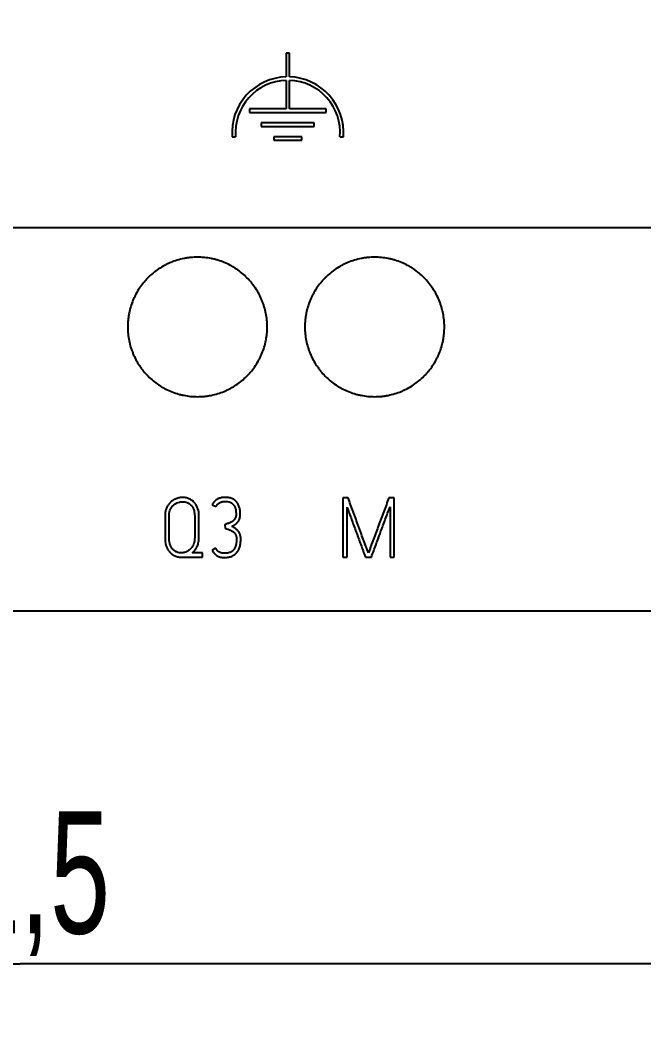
# Model space of a CAD drawing. Extents: x 0 to 420, y 0 to 297.
# Drawn here: x 127.45 to 145.32, y 131.44 to 160.5 of the extents above; entities that cross this region are included whole.
import ezdxf

# ---------------------------------------------------------------- set-up
doc = ezdxf.new("R2010")
doc.units = 0
doc.header["$LTSCALE"] = 23.1
for name, color, linetype in [('10000_FRONT', 7, 'CONTINUOUS'), ('10100_DIM_FRONT', 7, 'CONTINUOUS'), ('10500_FRONT_LABELING', 7, 'CONTINUOUS')]:
    doc.layers.add(name, color=color, linetype=linetype)
doc.styles.get("Standard").update_dxf_attribs({"font": 'txt', "width": 0.8})
doc.dimstyles.new('DIMSTYLE_1', dxfattribs={"dimtxt": 3.5, "dimasz": 3.5, "dimexe": 0.18, "dimexo": 0.0625, "dimgap": 0.09, "dimtad": 1, "dimtxsty": 'STANDARD', "dimcen": 0.09, "dimazin": 3, "dimtp": 0.05, "dimtm": 0.05, "dimtfac": 1, "dimtofl": 0, "dimtmove": 0, "dimatfit": 3, "dimtolj": 1})

# ---------------------------------------------------------------- blocks, each defined once
blk = doc.blocks.new('*D0')
at = {"layer": '10100_DIM_FRONT', "linetype": 'CONTINUOUS'}
for p, q in [((91.69663, 188.554533), (91.69663, 131.440248)), ((163.19663, 149.04194), (163.19663, 131.440248)), ((91.69663, 133.440248), (127.44663, 133.440248)), ((163.19663, 133.440248), (127.44663, 133.440248))]:
    blk.add_line(p, q, dxfattribs=at)
for points in [[(95.19663, 133.940248), (91.69663, 133.440248), (95.19663, 132.940248)], [(159.69663, 132.940248), (163.19663, 133.440248), (159.69663, 133.940248)]]:
    blk.add_solid(points, dxfattribs=at)
at = {"layer": '10100_DIM_FRONT', "linetype": 'CONTINUOUS', "width": 0.660714}
blk.add_text('71,5', height=3.5, dxfattribs=at).set_placement((124.002814, 134.315248))

msp = doc.modelspace()

# ---------------------------------------------------------------- linework, layer by layer
at = {"layer": '10000_FRONT', "color": 7, "linetype": 'CONTINUOUS'}
for p, q in [((135.067, 159.556), (135.067, 158.875)), ((135.167, 159.556), (135.067, 159.556)), ((135.167, 158.875), (135.167, 159.556)), ((135.067, 158.775), (135.067, 157.956)), ((135.167, 157.956), (135.167, 158.775)), ((134.017, 157.956), (134.017, 157.856)), ((135.067, 157.956), (134.017, 157.956)), ((134.017, 157.856), (136.217, 157.856)), ((136.217, 157.956), (135.167, 157.956)), ((136.217, 157.856), (136.217, 157.956)), ((134.357, 157.556), (134.357, 157.456)), ((135.877, 157.556), (134.357, 157.556)), ((135.877, 157.456), (135.877, 157.556)), ((134.357, 157.456), (135.877, 157.456)), ((133.522, 157.156), (133.622, 157.156)), ((134.717, 157.156), (134.717, 157.056)), ((135.517, 157.156), (134.717, 157.156)), ((134.717, 157.056), (135.517, 157.056)), ((135.517, 157.056), (135.517, 157.156)), ((136.612, 157.156), (136.713, 157.156)), ((91.697, 154.556), (163.197, 154.556)), ((163.197, 143.556), (91.697, 143.556))]:
    msp.add_line(p, q, dxfattribs=at)
for radius, start, end in [(1.6, 91.7908, 184.3012), (1.5, 91.9102, 184.5886), (1.6, 355.6988, 88.2092), (1.5, 355.4114, 88.0898)]:
    msp.add_arc((135.117, 157.276), radius, start, end, dxfattribs=at)
for points, knots in [([(134.527, 151.706), (134.527, 151.771), (134.523, 151.837), (134.511, 151.966), (134.501, 152.03), (134.476, 152.158), (134.46, 152.221), (134.432, 152.315), (134.422, 152.346), (134.399, 152.408), (134.388, 152.439), (134.35, 152.529), (134.295, 152.647), (134.228, 152.759), (134.174, 152.84), (134.155, 152.867), (134.116, 152.92), (134.096, 152.946), (134.033, 153.022), (133.989, 153.071), (133.851, 153.21), (133.751, 153.293), (133.628, 153.375), (133.614, 153.384), (133.586, 153.402), (133.572, 153.411), (133.53, 153.436), (133.501, 153.452), (133.414, 153.499), (133.355, 153.527), (133.235, 153.577), (133.173, 153.599), (133.079, 153.628), (133.048, 153.637), (132.984, 153.653), (132.951, 153.66), (132.854, 153.68), (132.724, 153.699), (132.594, 153.705), (132.463, 153.706), (132.398, 153.702), (132.299, 153.693), (132.266, 153.689), (132.201, 153.679), (132.168, 153.673), (132.072, 153.654), (132.009, 153.638), (131.884, 153.6), (131.822, 153.578), (131.731, 153.541), (131.701, 153.527), (131.656, 153.506), (131.641, 153.499), (131.612, 153.484), (131.539, 153.446), (131.468, 153.404), (131.306, 153.295), (131.205, 153.212), (131.088, 153.095), (131.065, 153.072), (131.021, 153.023), (131, 152.998), (130.938, 152.922), (130.899, 152.87), (130.827, 152.762), (130.793, 152.706), (130.747, 152.619), (130.732, 152.59), (130.704, 152.53), (130.691, 152.5), (130.653, 152.409), (130.61, 152.287), (130.578, 152.161), (130.559, 152.065), (130.553, 152.033), (130.544, 151.968), (130.54, 151.935), (130.53, 151.837), (130.527, 151.771), (130.527, 151.706)], [0, 0, 0, 0, 0.03125, 0.03125, 0.0625, 0.0625, 0.09375, 0.09375, 0.109375, 0.109375, 0.125, 0.125, 0.15625, 0.1875, 0.1875, 0.203125, 0.203125, 0.21875, 0.21875, 0.25, 0.25, 0.3125, 0.3125, 0.320312, 0.320312, 0.328125, 0.328125, 0.34375, 0.34375, 0.375, 0.375, 0.40625, 0.40625, 0.421875, 0.421875, 0.4375, 0.4375, 0.46875, 0.5, 0.5, 0.53125, 0.53125, 0.546875, 0.546875, 0.5625, 0.5625, 0.59375, 0.59375, 0.625, 0.625, 0.640625, 0.640625, 0.648438, 0.648438, 0.65625, 0.6875, 0.6875, 0.75, 0.75, 0.765625, 0.765625, 0.78125, 0.78125, 0.8125, 0.8125, 0.84375, 0.84375, 0.859375, 0.859375, 0.875, 0.875, 0.90625, 0.9375, 0.9375, 0.953125, 0.953125, 0.96875, 0.96875, 1, 1, 1, 1]), ([(139.607, 151.706), (139.607, 151.771), (139.603, 151.837), (139.591, 151.966), (139.581, 152.03), (139.556, 152.158), (139.54, 152.221), (139.512, 152.315), (139.502, 152.346), (139.479, 152.408), (139.468, 152.439), (139.43, 152.529), (139.375, 152.647), (139.308, 152.759), (139.254, 152.84), (139.235, 152.867), (139.196, 152.92), (139.176, 152.946), (139.113, 153.022), (139.069, 153.071), (138.931, 153.21), (138.831, 153.293), (138.708, 153.375), (138.694, 153.384), (138.666, 153.402), (138.652, 153.411), (138.61, 153.436), (138.581, 153.452), (138.494, 153.499), (138.435, 153.527), (138.315, 153.577), (138.253, 153.599), (138.159, 153.628), (138.128, 153.637), (138.064, 153.653), (138.031, 153.66), (137.934, 153.68), (137.804, 153.699), (137.674, 153.705), (137.543, 153.706), (137.478, 153.702), (137.379, 153.693), (137.346, 153.689), (137.281, 153.679), (137.248, 153.673), (137.152, 153.654), (137.089, 153.638), (136.964, 153.6), (136.902, 153.578), (136.811, 153.541), (136.781, 153.527), (136.736, 153.506), (136.721, 153.499), (136.692, 153.484), (136.619, 153.446), (136.548, 153.404), (136.386, 153.295), (136.285, 153.212), (136.168, 153.095), (136.145, 153.072), (136.101, 153.023), (136.08, 152.998), (136.018, 152.922), (135.979, 152.87), (135.907, 152.762), (135.873, 152.706), (135.827, 152.619), (135.812, 152.59), (135.784, 152.53), (135.771, 152.5), (135.733, 152.409), (135.69, 152.287), (135.658, 152.161), (135.639, 152.065), (135.633, 152.033), (135.624, 151.968), (135.62, 151.935), (135.61, 151.837), (135.607, 151.771), (135.607, 151.706)], [0, 0, 0, 0, 0.03125, 0.03125, 0.0625, 0.0625, 0.09375, 0.09375, 0.109375, 0.109375, 0.125, 0.125, 0.15625, 0.1875, 0.1875, 0.203125, 0.203125, 0.21875, 0.21875, 0.25, 0.25, 0.3125, 0.3125, 0.320312, 0.320312, 0.328125, 0.328125, 0.34375, 0.34375, 0.375, 0.375, 0.40625, 0.40625, 0.421875, 0.421875, 0.4375, 0.4375, 0.46875, 0.5, 0.5, 0.53125, 0.53125, 0.546875, 0.546875, 0.5625, 0.5625, 0.59375, 0.59375, 0.625, 0.625, 0.640625, 0.640625, 0.648438, 0.648438, 0.65625, 0.6875, 0.6875, 0.75, 0.75, 0.765625, 0.765625, 0.78125, 0.78125, 0.8125, 0.8125, 0.84375, 0.84375, 0.859375, 0.859375, 0.875, 0.875, 0.90625, 0.9375, 0.9375, 0.953125, 0.953125, 0.96875, 0.96875, 1, 1, 1, 1]), ([(130.527, 151.706), (130.527, 151.64), (130.53, 151.574), (130.543, 151.445), (130.552, 151.381), (130.577, 151.253), (130.593, 151.19), (130.621, 151.096), (130.632, 151.065), (130.654, 151.003), (130.666, 150.972), (130.703, 150.882), (130.759, 150.764), (130.825, 150.652), (130.879, 150.571), (130.898, 150.544), (130.937, 150.491), (130.957, 150.465), (131.02, 150.389), (131.064, 150.34), (131.202, 150.201), (131.302, 150.119), (131.425, 150.036), (131.439, 150.027), (131.467, 150.009), (131.481, 150.001), (131.523, 149.975), (131.552, 149.959), (131.639, 149.912), (131.698, 149.884), (131.818, 149.834), (131.88, 149.812), (131.974, 149.783), (132.005, 149.774), (132.069, 149.758), (132.102, 149.751), (132.199, 149.731), (132.329, 149.712), (132.459, 149.706), (132.59, 149.705), (132.656, 149.709), (132.754, 149.718), (132.787, 149.722), (132.853, 149.732), (133.015, 149.76), (133.171, 149.808), (133.322, 149.87), (133.353, 149.884), (133.397, 149.905), (133.412, 149.912), (133.442, 149.927), (133.515, 149.965), (133.585, 150.007), (133.748, 150.116), (133.849, 150.199), (133.965, 150.316), (133.988, 150.34), (134.032, 150.388), (134.053, 150.413), (134.115, 150.489), (134.154, 150.541), (134.226, 150.649), (134.26, 150.705), (134.306, 150.792), (134.321, 150.821), (134.349, 150.881), (134.362, 150.911), (134.4, 151.002), (134.444, 151.124), (134.475, 151.25), (134.494, 151.346), (134.5, 151.378), (134.51, 151.443), (134.514, 151.476), (134.523, 151.574), (134.527, 151.64), (134.527, 151.706)], [0, 0, 0, 0, 0.03125, 0.03125, 0.0625, 0.0625, 0.09375, 0.09375, 0.109375, 0.109375, 0.125, 0.125, 0.15625, 0.1875, 0.1875, 0.203125, 0.203125, 0.21875, 0.21875, 0.25, 0.25, 0.3125, 0.3125, 0.320312, 0.320312, 0.328125, 0.328125, 0.34375, 0.34375, 0.375, 0.375, 0.40625, 0.40625, 0.421875, 0.421875, 0.4375, 0.4375, 0.46875, 0.5, 0.5, 0.53125, 0.53125, 0.546875, 0.546875, 0.5625, 0.625, 0.625, 0.640625, 0.640625, 0.648438, 0.648438, 0.65625, 0.6875, 0.6875, 0.75, 0.75, 0.765625, 0.765625, 0.78125, 0.78125, 0.8125, 0.8125, 0.84375, 0.84375, 0.859375, 0.859375, 0.875, 0.875, 0.90625, 0.9375, 0.9375, 0.953125, 0.953125, 0.96875, 0.96875, 1, 1, 1, 1]), ([(135.607, 151.706), (135.607, 151.64), (135.61, 151.574), (135.623, 151.445), (135.632, 151.381), (135.657, 151.253), (135.673, 151.19), (135.701, 151.096), (135.712, 151.065), (135.734, 151.003), (135.746, 150.972), (135.783, 150.882), (135.839, 150.764), (135.905, 150.652), (135.959, 150.571), (135.978, 150.544), (136.017, 150.491), (136.037, 150.465), (136.1, 150.389), (136.144, 150.34), (136.282, 150.201), (136.382, 150.119), (136.505, 150.036), (136.519, 150.027), (136.547, 150.009), (136.561, 150.001), (136.603, 149.975), (136.632, 149.959), (136.719, 149.912), (136.778, 149.884), (136.898, 149.834), (136.96, 149.812), (137.054, 149.783), (137.085, 149.774), (137.149, 149.758), (137.182, 149.751), (137.279, 149.731), (137.409, 149.712), (137.539, 149.706), (137.67, 149.705), (137.736, 149.709), (137.834, 149.718), (137.867, 149.722), (137.933, 149.732), (138.095, 149.76), (138.251, 149.808), (138.402, 149.87), (138.433, 149.884), (138.477, 149.905), (138.492, 149.912), (138.522, 149.927), (138.595, 149.965), (138.665, 150.007), (138.828, 150.116), (138.929, 150.199), (139.045, 150.316), (139.068, 150.34), (139.112, 150.388), (139.133, 150.413), (139.195, 150.489), (139.234, 150.541), (139.306, 150.649), (139.34, 150.705), (139.386, 150.792), (139.401, 150.821), (139.429, 150.881), (139.442, 150.911), (139.48, 151.002), (139.524, 151.124), (139.555, 151.25), (139.574, 151.346), (139.58, 151.378), (139.59, 151.443), (139.594, 151.476), (139.603, 151.574), (139.607, 151.64), (139.607, 151.706)], [0, 0, 0, 0, 0.03125, 0.03125, 0.0625, 0.0625, 0.09375, 0.09375, 0.109375, 0.109375, 0.125, 0.125, 0.15625, 0.1875, 0.1875, 0.203125, 0.203125, 0.21875, 0.21875, 0.25, 0.25, 0.3125, 0.3125, 0.320312, 0.320312, 0.328125, 0.328125, 0.34375, 0.34375, 0.375, 0.375, 0.40625, 0.40625, 0.421875, 0.421875, 0.4375, 0.4375, 0.46875, 0.5, 0.5, 0.53125, 0.53125, 0.546875, 0.546875, 0.5625, 0.625, 0.625, 0.640625, 0.640625, 0.648438, 0.648438, 0.65625, 0.6875, 0.6875, 0.75, 0.75, 0.765625, 0.765625, 0.78125, 0.78125, 0.8125, 0.8125, 0.84375, 0.84375, 0.859375, 0.859375, 0.875, 0.875, 0.90625, 0.9375, 0.9375, 0.953125, 0.953125, 0.96875, 0.96875, 1, 1, 1, 1])]:
    msp.add_open_spline(points, degree=3, knots=knots, dxfattribs=at)
at = {"layer": '10500_FRONT_LABELING', "color": 7, "linetype": 'CONTINUOUS'}
for p, q in [((136.694, 146.806), (136.694, 145.106)), ((136.845, 146.806), (136.694, 146.806)), ((138.168, 146.806), (138.015, 146.806)), ((138.168, 145.106), (138.168, 146.806)), ((132.95, 146.607), (133.058, 146.553)), ((136.815, 145.106), (136.815, 146.541)), ((138.048, 146.546), (138.048, 145.106)), ((131.597, 146.292), (131.597, 145.648)), ((131.715, 145.648), (131.715, 146.292)), ((132.448, 146.292), (132.448, 145.662)), ((132.568, 145.662), (132.568, 146.292)), ((133.311, 146.042), (133.318, 145.924)), ((133.058, 145.358), (132.95, 145.308)), ((132.059, 145.106), (132.672, 145.106)), ((132.672, 145.226), (132.379, 145.226)), ((132.672, 145.106), (132.672, 145.226)), ((136.694, 145.106), (136.815, 145.106)), ((137.34, 145.106), (137.512, 145.106)), ((138.048, 145.106), (138.168, 145.106))]:
    msp.add_line(p, q, dxfattribs=at)
for points, knots in [([(132.568, 146.292), (132.568, 146.358), (132.56, 146.423), (132.534, 146.503), (132.528, 146.518), (132.515, 146.549), (132.508, 146.564), (132.492, 146.593), (132.484, 146.607), (132.469, 146.628), (132.464, 146.634), (132.454, 146.648), (132.449, 146.654), (132.422, 146.686), (132.397, 146.708), (132.357, 146.738), (132.343, 146.747), (132.314, 146.764), (132.299, 146.771), (132.253, 146.791), (132.222, 146.801), (132.172, 146.81), (132.155, 146.812), (132.122, 146.815), (132.105, 146.815), (132.072, 146.814), (132.055, 146.813), (132.021, 146.809), (132.005, 146.806), (131.956, 146.795), (131.924, 146.785), (131.886, 146.768), (131.878, 146.764), (131.863, 146.757), (131.856, 146.753), (131.834, 146.74), (131.82, 146.731), (131.793, 146.712), (131.78, 146.702), (131.761, 146.686), (131.755, 146.68), (131.743, 146.668), (131.737, 146.662), (131.709, 146.632), (131.689, 146.605), (131.663, 146.563), (131.655, 146.548), (131.641, 146.518), (131.634, 146.503), (131.623, 146.472), (131.618, 146.456), (131.61, 146.424), (131.607, 146.408), (131.601, 146.375), (131.6, 146.358), (131.597, 146.325), (131.597, 146.308), (131.597, 146.292)], [0, 0, 0, 0, 0.125, 0.125, 0.15625, 0.15625, 0.1875, 0.1875, 0.21875, 0.21875, 0.234375, 0.234375, 0.25, 0.25, 0.3125, 0.3125, 0.34375, 0.34375, 0.375, 0.375, 0.4375, 0.4375, 0.46875, 0.46875, 0.5, 0.5, 0.53125, 0.53125, 0.5625, 0.5625, 0.625, 0.625, 0.640625, 0.640625, 0.65625, 0.65625, 0.6875, 0.6875, 0.71875, 0.71875, 0.734375, 0.734375, 0.75, 0.75, 0.8125, 0.8125, 0.84375, 0.84375, 0.875, 0.875, 0.90625, 0.90625, 0.9375, 0.9375, 0.96875, 0.96875, 1, 1, 1, 1]), ([(133.514, 145.987), (133.529, 145.995), (133.544, 146.003), (133.573, 146.02), (133.588, 146.029), (133.609, 146.043), (133.616, 146.048), (133.63, 146.058), (133.636, 146.063), (133.649, 146.075), (133.655, 146.081), (133.667, 146.093), (133.673, 146.099), (133.69, 146.119), (133.7, 146.133), (133.713, 146.155), (133.717, 146.162), (133.724, 146.178), (133.728, 146.186), (133.737, 146.21), (133.742, 146.226), (133.749, 146.26), (133.751, 146.277), (133.754, 146.311), (133.754, 146.328), (133.754, 146.362), (133.753, 146.379), (133.75, 146.43), (133.746, 146.464), (133.735, 146.514), (133.73, 146.531), (133.72, 146.563), (133.714, 146.579), (133.7, 146.611), (133.692, 146.626), (133.679, 146.648), (133.674, 146.655), (133.664, 146.669), (133.659, 146.676), (133.643, 146.696), (133.631, 146.708), (133.612, 146.726), (133.606, 146.731), (133.592, 146.742), (133.585, 146.747), (133.549, 146.772), (133.518, 146.786), (133.477, 146.8), (133.469, 146.802), (133.452, 146.806), (133.427, 146.812), (133.384, 146.818), (133.35, 146.819), (133.315, 146.82), (133.298, 146.819), (133.247, 146.816), (133.213, 146.81), (133.172, 146.798), (133.164, 146.796), (133.147, 146.79), (133.139, 146.787), (133.116, 146.776), (133.085, 146.76), (133.057, 146.74), (133.037, 146.724), (133.03, 146.718), (133.018, 146.706), (133.012, 146.7), (132.995, 146.681), (132.984, 146.667), (132.97, 146.646), (132.966, 146.638), (132.957, 146.623), (132.954, 146.615), (132.95, 146.607)], [0, 0, 0, 0, 0.03125, 0.03125, 0.0625, 0.0625, 0.078125, 0.078125, 0.09375, 0.09375, 0.109375, 0.109375, 0.125, 0.125, 0.15625, 0.15625, 0.171875, 0.171875, 0.1875, 0.1875, 0.21875, 0.21875, 0.25, 0.25, 0.28125, 0.28125, 0.3125, 0.3125, 0.375, 0.375, 0.40625, 0.40625, 0.4375, 0.4375, 0.46875, 0.46875, 0.484375, 0.484375, 0.5, 0.5, 0.53125, 0.53125, 0.546875, 0.546875, 0.5625, 0.5625, 0.625, 0.625, 0.640625, 0.640625, 0.65625, 0.6875, 0.71875, 0.71875, 0.75, 0.75, 0.8125, 0.8125, 0.828125, 0.828125, 0.84375, 0.84375, 0.875, 0.90625, 0.90625, 0.921875, 0.921875, 0.9375, 0.9375, 0.96875, 0.96875, 0.984375, 0.984375, 1, 1, 1, 1]), ([(137.43, 145.226), (137.423, 145.242), (137.416, 145.258), (137.404, 145.291), (137.398, 145.307), (137.379, 145.357), (137.367, 145.39), (137.33, 145.488), (137.305, 145.554), (137.256, 145.685), (137.232, 145.751), (137.195, 145.85), (137.183, 145.883), (137.16, 145.949), (137.148, 145.982), (137.124, 146.048), (137.112, 146.081), (137.088, 146.147), (137.076, 146.18), (137.051, 146.246), (137.039, 146.279), (137.015, 146.344), (136.954, 146.509), (136.894, 146.674), (136.845, 146.806)], [0, 0, 0, 0, 0.03125, 0.03125, 0.0625, 0.0625, 0.125, 0.125, 0.25, 0.25, 0.375, 0.375, 0.4375, 0.4375, 0.5, 0.5, 0.5625, 0.5625, 0.625, 0.625, 0.6875, 0.6875, 0.75, 1, 1, 1, 1]), ([(138.015, 146.806), (137.966, 146.674), (137.918, 146.542), (137.845, 146.345), (137.82, 146.279), (137.771, 146.147), (137.746, 146.082), (137.672, 145.884), (137.624, 145.753), (137.551, 145.555), (137.526, 145.49), (137.489, 145.391), (137.477, 145.358), (137.459, 145.308), (137.453, 145.292), (137.442, 145.259), (137.436, 145.242), (137.43, 145.226)], [0, 0, 0, 0, 0.25, 0.25, 0.375, 0.375, 0.5, 0.5, 0.75, 0.75, 0.875, 0.875, 0.9375, 0.9375, 0.96875, 0.96875, 1, 1, 1, 1]), ([(131.715, 146.292), (131.715, 146.317), (131.716, 146.342), (131.723, 146.392), (131.729, 146.417), (131.742, 146.453), (131.747, 146.465), (131.757, 146.488), (131.763, 146.499), (131.776, 146.521), (131.783, 146.532), (131.798, 146.552), (131.806, 146.562), (131.832, 146.591), (131.851, 146.608), (131.882, 146.63), (131.893, 146.637), (131.915, 146.65), (131.926, 146.655), (131.961, 146.671), (131.986, 146.679), (132.023, 146.687), (132.036, 146.69), (132.061, 146.693), (132.074, 146.694), (132.099, 146.695), (132.112, 146.695), (132.138, 146.693), (132.151, 146.692), (132.188, 146.685), (132.213, 146.678), (132.248, 146.663), (132.259, 146.657), (132.281, 146.644), (132.292, 146.637), (132.312, 146.622), (132.322, 146.614), (132.341, 146.596), (132.349, 146.587), (132.374, 146.557), (132.388, 146.535), (132.405, 146.501), (132.41, 146.49), (132.42, 146.466), (132.424, 146.454), (132.435, 146.418), (132.44, 146.393), (132.446, 146.343), (132.448, 146.317), (132.448, 146.292)], [0, 0, 0, 0, 0.0625, 0.0625, 0.125, 0.125, 0.15625, 0.15625, 0.1875, 0.1875, 0.21875, 0.21875, 0.25, 0.25, 0.3125, 0.3125, 0.34375, 0.34375, 0.375, 0.375, 0.4375, 0.4375, 0.46875, 0.46875, 0.5, 0.5, 0.53125, 0.53125, 0.5625, 0.5625, 0.625, 0.625, 0.65625, 0.65625, 0.6875, 0.6875, 0.71875, 0.71875, 0.75, 0.75, 0.8125, 0.8125, 0.84375, 0.84375, 0.875, 0.875, 0.9375, 0.9375, 1, 1, 1, 1]), ([(133.058, 146.553), (133.065, 146.566), (133.072, 146.578), (133.087, 146.601), (133.096, 146.612), (133.116, 146.632), (133.126, 146.641), (133.149, 146.658), (133.161, 146.665), (133.186, 146.677), (133.2, 146.682), (133.227, 146.691), (133.241, 146.694), (133.268, 146.698), (133.282, 146.7), (133.311, 146.702), (133.325, 146.702), (133.367, 146.701), (133.395, 146.698), (133.43, 146.69), (133.437, 146.688), (133.45, 146.684), (133.457, 146.681), (133.476, 146.673), (133.489, 146.667), (133.507, 146.655), (133.513, 146.651), (133.524, 146.642), (133.529, 146.638), (133.544, 146.623), (133.554, 146.613), (133.567, 146.596), (133.571, 146.59), (133.579, 146.579), (133.59, 146.561), (133.599, 146.542), (133.61, 146.516), (133.614, 146.502), (133.621, 146.475), (133.624, 146.462), (133.631, 146.42), (133.633, 146.392), (133.634, 146.35), (133.634, 146.336), (133.633, 146.308), (133.632, 146.294), (133.627, 146.267), (133.624, 146.253), (133.614, 146.227), (133.608, 146.214), (133.596, 146.196), (133.592, 146.19), (133.584, 146.179), (133.579, 146.174), (133.565, 146.158), (133.555, 146.148), (133.533, 146.13), (133.521, 146.122), (133.497, 146.108), (133.485, 146.101), (133.459, 146.089), (133.446, 146.084), (133.419, 146.075), (133.406, 146.071), (133.365, 146.058), (133.338, 146.049), (133.311, 146.042)], [0, 0, 0, 0, 0.03125, 0.03125, 0.0625, 0.0625, 0.09375, 0.09375, 0.125, 0.125, 0.15625, 0.15625, 0.1875, 0.1875, 0.21875, 0.21875, 0.25, 0.25, 0.3125, 0.3125, 0.328125, 0.328125, 0.34375, 0.34375, 0.375, 0.375, 0.390625, 0.390625, 0.40625, 0.40625, 0.4375, 0.4375, 0.453125, 0.453125, 0.46875, 0.5, 0.5, 0.53125, 0.53125, 0.5625, 0.5625, 0.625, 0.625, 0.65625, 0.65625, 0.6875, 0.6875, 0.71875, 0.71875, 0.75, 0.75, 0.765625, 0.765625, 0.78125, 0.78125, 0.8125, 0.8125, 0.84375, 0.84375, 0.875, 0.875, 0.90625, 0.90625, 0.9375, 0.9375, 1, 1, 1, 1]), ([(136.815, 146.541), (136.835, 146.481), (136.858, 146.422), (136.902, 146.302), (136.924, 146.242), (136.968, 146.123), (136.99, 146.063), (137.034, 145.943), (137.055, 145.883), (137.088, 145.794), (137.1, 145.764), (137.122, 145.704), (137.133, 145.674), (137.165, 145.584), (137.187, 145.524), (137.253, 145.345), (137.297, 145.225), (137.34, 145.106)], [0, 0, 0, 0, 0.125, 0.125, 0.25, 0.25, 0.375, 0.375, 0.5, 0.5, 0.5625, 0.5625, 0.625, 0.625, 0.75, 0.75, 1, 1, 1, 1]), ([(137.512, 145.106), (137.557, 145.226), (137.601, 145.346), (137.668, 145.526), (137.69, 145.586), (137.724, 145.676), (137.735, 145.706), (137.757, 145.766), (137.768, 145.796), (137.801, 145.886), (137.823, 145.946), (137.868, 146.066), (137.89, 146.126), (137.935, 146.247), (137.957, 146.306), (138.003, 146.426), (138.026, 146.486), (138.048, 146.546)], [0, 0, 0, 0, 0.25, 0.25, 0.375, 0.375, 0.4375, 0.4375, 0.5, 0.5, 0.625, 0.625, 0.75, 0.75, 0.875, 0.875, 1, 1, 1, 1]), ([(132.95, 145.308), (132.957, 145.292), (132.965, 145.276), (132.983, 145.245), (132.993, 145.23), (133.009, 145.209), (133.015, 145.203), (133.028, 145.19), (133.034, 145.184), (133.055, 145.166), (133.069, 145.156), (133.092, 145.142), (133.1, 145.138), (133.116, 145.13), (133.124, 145.127), (133.149, 145.116), (133.166, 145.111), (133.201, 145.102), (133.219, 145.099), (133.245, 145.096), (133.254, 145.096), (133.272, 145.094), (133.281, 145.094), (133.326, 145.093), (133.362, 145.095), (133.415, 145.103), (133.432, 145.106), (133.458, 145.113), (133.467, 145.115), (133.484, 145.121), (133.493, 145.124), (133.518, 145.133), (133.534, 145.141), (133.558, 145.154), (133.565, 145.159), (133.58, 145.169), (133.588, 145.174), (133.624, 145.202), (133.648, 145.227), (133.675, 145.264), (133.68, 145.271), (133.69, 145.286), (133.704, 145.309), (133.715, 145.334), (133.729, 145.367), (133.735, 145.384), (133.745, 145.418), (133.749, 145.436), (133.76, 145.488), (133.764, 145.523), (133.768, 145.577), (133.768, 145.595), (133.768, 145.63), (133.768, 145.648), (133.765, 145.684), (133.763, 145.702), (133.757, 145.728), (133.755, 145.737), (133.75, 145.754), (133.747, 145.762), (133.737, 145.787), (133.729, 145.804), (133.716, 145.827), (133.711, 145.834), (133.7, 145.849), (133.695, 145.856), (133.677, 145.877), (133.665, 145.889), (133.637, 145.912), (133.622, 145.923), (133.592, 145.943), (133.577, 145.952), (133.545, 145.97), (133.53, 145.979), (133.514, 145.987)], [0, 0, 0, 0, 0.03125, 0.03125, 0.0625, 0.0625, 0.078125, 0.078125, 0.09375, 0.09375, 0.125, 0.125, 0.140625, 0.140625, 0.15625, 0.15625, 0.1875, 0.1875, 0.21875, 0.21875, 0.234375, 0.234375, 0.25, 0.25, 0.3125, 0.3125, 0.34375, 0.34375, 0.359375, 0.359375, 0.375, 0.375, 0.40625, 0.40625, 0.421875, 0.421875, 0.4375, 0.4375, 0.5, 0.5, 0.515625, 0.515625, 0.53125, 0.5625, 0.5625, 0.59375, 0.59375, 0.625, 0.625, 0.6875, 0.6875, 0.71875, 0.71875, 0.75, 0.75, 0.78125, 0.78125, 0.796875, 0.796875, 0.8125, 0.8125, 0.84375, 0.84375, 0.859375, 0.859375, 0.875, 0.875, 0.90625, 0.90625, 0.9375, 0.9375, 0.96875, 0.96875, 1, 1, 1, 1]), ([(133.318, 145.924), (133.347, 145.919), (133.375, 145.912), (133.431, 145.896), (133.459, 145.887), (133.498, 145.867), (133.511, 145.86), (133.536, 145.844), (133.548, 145.836), (133.57, 145.816), (133.581, 145.806), (133.599, 145.783), (133.608, 145.771), (133.619, 145.752), (133.622, 145.746), (133.629, 145.733), (133.631, 145.726), (133.639, 145.705), (133.642, 145.691), (133.647, 145.662), (133.648, 145.647), (133.648, 145.618), (133.648, 145.603), (133.646, 145.559), (133.643, 145.53), (133.635, 145.487), (133.633, 145.473), (133.626, 145.445), (133.622, 145.43), (133.608, 145.388), (133.595, 145.362), (133.571, 145.325), (133.562, 145.313), (133.542, 145.292), (133.531, 145.282), (133.513, 145.269), (133.507, 145.265), (133.494, 145.257), (133.488, 145.253), (133.468, 145.243), (133.454, 145.238), (133.433, 145.231), (133.426, 145.229), (133.411, 145.225), (133.39, 145.22), (133.353, 145.215), (133.324, 145.214), (133.294, 145.214), (133.28, 145.214), (133.25, 145.217), (133.236, 145.219), (133.207, 145.225), (133.192, 145.229), (133.165, 145.239), (133.152, 145.246), (133.133, 145.259), (133.127, 145.263), (133.116, 145.273), (133.111, 145.278), (133.096, 145.294), (133.087, 145.306), (133.071, 145.331), (133.064, 145.344), (133.058, 145.358)], [0, 0, 0, 0, 0.0625, 0.0625, 0.125, 0.125, 0.15625, 0.15625, 0.1875, 0.1875, 0.21875, 0.21875, 0.25, 0.25, 0.265625, 0.265625, 0.28125, 0.28125, 0.3125, 0.3125, 0.34375, 0.34375, 0.375, 0.375, 0.4375, 0.4375, 0.46875, 0.46875, 0.5, 0.5, 0.5625, 0.5625, 0.59375, 0.59375, 0.625, 0.625, 0.640625, 0.640625, 0.65625, 0.65625, 0.6875, 0.6875, 0.703125, 0.703125, 0.71875, 0.75, 0.78125, 0.78125, 0.8125, 0.8125, 0.84375, 0.84375, 0.875, 0.875, 0.90625, 0.90625, 0.921875, 0.921875, 0.9375, 0.9375, 0.96875, 0.96875, 1, 1, 1, 1]), ([(131.597, 145.648), (131.597, 145.581), (131.604, 145.516), (131.628, 145.435), (131.633, 145.42), (131.645, 145.389), (131.652, 145.373), (131.666, 145.344), (131.674, 145.329), (131.687, 145.308), (131.691, 145.301), (131.701, 145.287), (131.706, 145.28), (131.731, 145.247), (131.754, 145.222), (131.792, 145.191), (131.806, 145.181), (131.834, 145.163), (131.863, 145.147), (131.894, 145.134), (131.926, 145.123), (131.942, 145.119), (131.992, 145.109), (132.025, 145.106), (132.059, 145.106)], [0, 0, 0, 0, 0.25, 0.25, 0.3125, 0.3125, 0.375, 0.375, 0.4375, 0.4375, 0.46875, 0.46875, 0.5, 0.5, 0.625, 0.625, 0.6875, 0.6875, 0.75, 0.8125, 0.8125, 0.875, 0.875, 1, 1, 1, 1]), ([(132.448, 145.662), (132.448, 145.636), (132.446, 145.609), (132.441, 145.57), (132.439, 145.558), (132.433, 145.532), (132.429, 145.519), (132.417, 145.481), (132.407, 145.457), (132.389, 145.422), (132.382, 145.411), (132.368, 145.389), (132.36, 145.378), (132.335, 145.347), (132.317, 145.329), (132.287, 145.304), (132.276, 145.296), (132.254, 145.281), (132.242, 145.274), (132.207, 145.256), (132.183, 145.247), (132.144, 145.236), (132.131, 145.233), (132.105, 145.229), (132.092, 145.227), (132.066, 145.226), (132.053, 145.226), (132.033, 145.227), (132.026, 145.227), (132.013, 145.228), (132.006, 145.229), (131.973, 145.235), (131.942, 145.244), (131.912, 145.258), (131.901, 145.264), (131.895, 145.268), (131.878, 145.278), (131.856, 145.293), (131.837, 145.311), (131.818, 145.33), (131.809, 145.34), (131.785, 145.371), (131.771, 145.394), (131.754, 145.43), (131.749, 145.442), (131.74, 145.467), (131.737, 145.479), (131.726, 145.517), (131.722, 145.543), (131.716, 145.595), (131.715, 145.621), (131.715, 145.648)], [0, 0, 0, 0, 0.0625, 0.0625, 0.09375, 0.09375, 0.125, 0.125, 0.1875, 0.1875, 0.21875, 0.21875, 0.25, 0.25, 0.3125, 0.3125, 0.34375, 0.34375, 0.375, 0.375, 0.4375, 0.4375, 0.46875, 0.46875, 0.5, 0.5, 0.53125, 0.53125, 0.546875, 0.546875, 0.5625, 0.5625, 0.625, 0.640625, 0.640625, 0.65625, 0.65625, 0.6875, 0.71875, 0.71875, 0.75, 0.75, 0.8125, 0.8125, 0.84375, 0.84375, 0.875, 0.875, 0.9375, 0.9375, 1, 1, 1, 1]), ([(132.379, 145.226), (132.395, 145.239), (132.41, 145.253), (132.438, 145.283), (132.451, 145.299), (132.469, 145.324), (132.474, 145.332), (132.486, 145.35), (132.491, 145.358), (132.506, 145.385), (132.515, 145.403), (132.531, 145.441), (132.538, 145.46), (132.55, 145.499), (132.554, 145.519), (132.565, 145.58), (132.568, 145.621), (132.568, 145.662)], [0, 0, 0, 0, 0.125, 0.125, 0.25, 0.25, 0.3125, 0.3125, 0.375, 0.375, 0.5, 0.5, 0.625, 0.625, 0.75, 0.75, 1, 1, 1, 1])]:
    msp.add_open_spline(points, degree=3, knots=knots, dxfattribs=at)

# ---------------------------------------------------------------- dimensions: what is measured, and where the dimension line sits
at = {"layer": '10100_DIM_FRONT', "linetype": 'CONTINUOUS'}
dim = msp.add_linear_dim(base=(163.197, 133.44), p1=(91.697, 188.555), p2=(163.197, 149.042), text='71,5', dimstyle='DIMSTYLE_1', dxfattribs=at)
dim.commit()
dim.dimension.update_dxf_attribs({"geometry": '*D0', "text_midpoint": (128.628, 136.065), "dimtype": 160})

doc.saveas('drawing.dxf')
